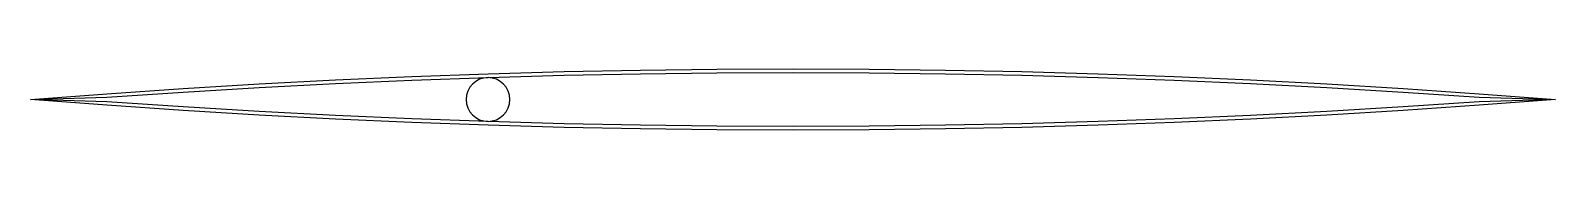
# Model space of a CAD drawing. Header units: metres. Extents: x 0 to 210, y -4 to 4.
import ezdxf

# ---------------------------------------------------------------- set-up
doc = ezdxf.new("R2010")
doc.units = ezdxf.units.M

msp = doc.modelspace()

# ---------------------------------------------------------------- linework, layer by layer
for points in [[(0, 0), (10.5, 0.8), (21, 1.51), (31.5, 2.14), (42, 2.69), (52.5, 3.15), (63, 3.53), (73.5, 3.82), (84, 4.03), (94.5, 4.16), (105, 4.2), (115.5, 4.16), (126, 4.03), (136.5, 3.82), (147, 3.53), (157.5, 3.15), (168, 2.69), (178.5, 2.14), (189, 1.51), (199.5, 0.8), (210, 0), (210, 0), (199.5, -0.8), (189, -1.51), (178.5, -2.14), (168, -2.69), (157.5, -3.15), (147, -3.53), (136.5, -3.82), (126, -4.03), (115.5, -4.16), (105, -4.2), (94.5, -4.16), (84, -4.03), (73.5, -3.82), (63, -3.53), (52.5, -3.15), (42, -2.69), (31.5, -2.14), (21, -1.51), (10.5, -0.8), (0, 0)], [(0, 0), (10.5, 0.3), (21, 1.01), (31.5, 1.64), (42, 2.19), (52.5, 2.65), (63, 3.03), (73.5, 3.32), (84, 3.53), (94.5, 3.66), (105, 3.7), (115.5, 3.66), (126, 3.53), (136.5, 3.32), (147, 3.03), (157.5, 2.65), (168, 2.19), (178.5, 1.64), (189, 1.01), (199.5, 0.3), (210, 0), (210, 0), (199.5, -0.3), (189, -1.01), (178.5, -1.64), (168, -2.19), (157.5, -2.65), (147, -3.03), (136.5, -3.32), (126, -3.53), (115.5, -3.66), (105, -3.7), (94.5, -3.66), (84, -3.53), (73.5, -3.32), (63, -3.03), (52.5, -2.65), (42, -2.19), (31.5, -1.64), (21, -1.01), (10.5, -0.3), (0, 0)], [(66, 0), (65.94, 0.59), (65.77, 1.15), (65.49, 1.67), (65.12, 2.12), (64.67, 2.49), (64.15, 2.77), (63.59, 2.94), (63, 3), (62.41, 2.94), (61.85, 2.77), (61.33, 2.49), (60.88, 2.12), (60.51, 1.67), (60.23, 1.15), (60.06, 0.59), (60, 0), (60.06, -0.59), (60.23, -1.15), (60.51, -1.67), (60.88, -2.12), (61.33, -2.49), (61.85, -2.77), (62.41, -2.94), (63, -3), (63.59, -2.94), (64.15, -2.77), (64.67, -2.49), (65.12, -2.12), (65.49, -1.67), (65.77, -1.15), (65.94, -0.59)]]:
    msp.add_lwpolyline(points, close=True)

doc.saveas('drawing.dxf')
